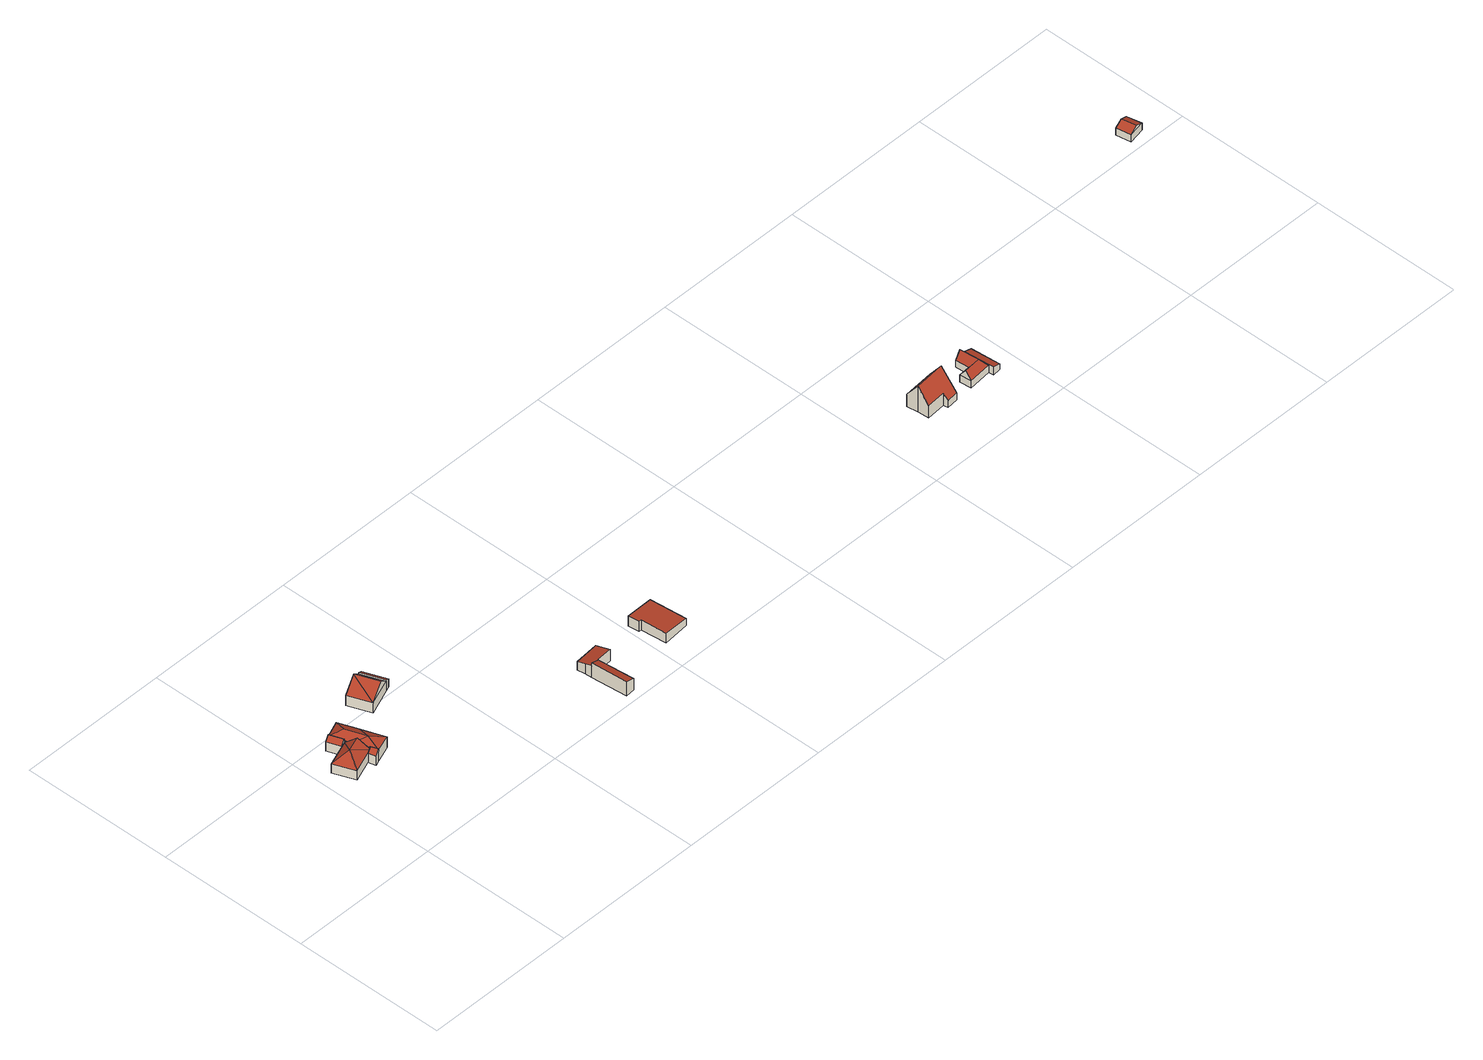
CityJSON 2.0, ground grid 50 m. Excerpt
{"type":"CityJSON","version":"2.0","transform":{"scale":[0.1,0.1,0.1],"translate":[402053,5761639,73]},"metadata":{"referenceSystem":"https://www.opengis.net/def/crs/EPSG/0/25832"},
"CityObjects":{
"building1":{"type":"Building","attributes":{"Gemeindeschluessel":"05515000","Geometrietyp2DReferenz":"3000","function":"51009_1610","roofType":"2100","measuredHeight":4.67},"geometry":[{"type":"Solid","lod":"2","boundaries":[[[[0,1,2,3]],[[4,5,1,0]],[[6,7,5,4]],[[3,2,7,6]],[[4,0,3,6]],[[1,5,7,2]]]],"semantics":{"surfaces":[{"type":"WallSurface"},{"type":"RoofSurface"},{"type":"GroundSurface"}],"values":[[0,0,0,0,1,2]]}}]},
"building2":{"type":"Building","attributes":{"Gemeindeschluessel":"05515000","Geometrietyp2DReferenz":"3000","function":"31001_1000"},"address":[{"country":"Germany","locality":"Münster","thoroughfareNumber":"49","thoroughfareName":"Vorbergweg"}],"children":["building2-1","building2-2"]},
"building2-1":{"type":"BuildingPart","attributes":{"roofType":"5000","measuredHeight":6.28},"parents":["building2"],"geometry":[{"type":"Solid","lod":"2","boundaries":[[[[8,9,10,11]],[[12,13,9,8]],[[14,15,13,12]],[[8,16,12]],[[11,17,18,16]],[[16,8,11]],[[16,18,19,14]],[[14,12,16]],[[9,13,15,20,10]],[[15,14,21,20]],[[20,21,11,10]],[[18,17,22,19]],[[19,22,21,14]],[[22,17,11,21]]]],"semantics":{"surfaces":[{"type":"WallSurface"},{"type":"RoofSurface"},{"type":"GroundSurface"},{"type":"ClosureSurface"}],"values":[[0,0,0,1,1,1,1,1,2,3,3,0,3,3]]}}]},
"building2-2":{"type":"BuildingPart","attributes":{"roofType":"3200","measuredHeight":6.26},"parents":["building2"],"geometry":[{"type":"Solid","lod":"2","boundaries":[[[[23,5,15,14,24]],[[25,1,5,23]],[[26,27,1,25]],[[28,29,27,26]],[[30,31,29,28]],[[32,33,31,30]],[[34,10,33,32]],[[11,10,34]],[[30,35,32]],[[25,36,26]],[[28,35,30]],[[26,36,35,28]],[[23,24,19,22,35,36,25]],[[17,34,32,35,22]],[[15,5,1,27,29,31,33,10,20]],[[14,19,24]],[[15,20,21,14]],[[21,22,19,14]],[[34,17,11]],[[11,21,20,10]],[[11,17,22,21]]]],"semantics":{"surfaces":[{"type":"WallSurface"},{"type":"RoofSurface"},{"type":"GroundSurface"},{"type":"ClosureSurface"}],"values":[[0,0,0,0,0,0,0,0,1,1,1,1,1,1,2,0,3,3,0,3,3]]}}]},
"building3":{"type":"Building","attributes":{"Gemeindeschluessel":"05515000","Geometrietyp2DReferenz":"3000","function":"51009_1610","roofType":"2100","measuredHeight":4.51},"geometry":[{"type":"Solid","lod":"2","boundaries":[[[[37,38,33,39]],[[40,41,38,37]],[[42,10,41,40]],[[39,33,10,42]],[[40,37,39,42]],[[38,41,10,33]]]],"semantics":{"surfaces":[{"type":"WallSurface"},{"type":"RoofSurface"},{"type":"GroundSurface"}],"values":[[0,0,0,0,1,2]]}}]},
"building4":{"type":"Building","attributes":{"Gemeindeschluessel":"05515000","Geometrietyp2DReferenz":"3000","function":"31001_1000","roofType":"3100","measuredHeight":6.79},"address":[{"country":"Germany","locality":"Münster","thoroughfareNumber":"49a","thoroughfareName":"Vorbergweg"}],"geometry":[{"type":"Solid","lod":"2","boundaries":[[[[43,44,45,46]],[[47,48,44,43]],[[49,50,48,47]],[[46,45,50,49]],[[43,51,47]],[[49,52,46]],[[46,52,51]],[[51,43,46]],[[52,49,47]],[[47,51,52]],[[44,48,50,45]]]],"semantics":{"surfaces":[{"type":"WallSurface"},{"type":"RoofSurface"},{"type":"GroundSurface"}],"values":[[0,0,0,0,0,0,1,1,1,1,2]]}}]},
"building5":{"type":"Building","attributes":{"Gemeindeschluessel":"05515000","Geometrietyp2DReferenz":"3000","function":"51009_1610","roofType":"2100","measuredHeight":4.22},"geometry":[{"type":"Solid","lod":"2","boundaries":[[[[53,54,48,55]],[[56,57,54,53]],[[58,50,57,56]],[[55,48,50,58]],[[56,53,55,58]],[[54,57,50,48]]]],"semantics":{"surfaces":[{"type":"WallSurface"},{"type":"RoofSurface"},{"type":"GroundSurface"}],"values":[[0,0,0,0,1,2]]}}]},
"building6":{"type":"Building","attributes":{"Gemeindeschluessel":"05515000","Geometrietyp2DReferenz":"3000","function":"51009_1610"},"children":["building6-1","building6-2"]},
"building6-1":{"type":"BuildingPart","attributes":{"roofType":"2100","measuredHeight":5.2},"parents":["building6"],"geometry":[{"type":"Solid","lod":"2","boundaries":[[[[59,60,61,62,63]],[[64,65,66,67]],[[63,62,65,64]],[[67,68,59,63,64]],[[61,66,65,62]],[[60,59,68]],[[66,61,60,68,67]]]],"semantics":{"surfaces":[{"type":"WallSurface"},{"type":"RoofSurface"},{"type":"GroundSurface"},{"type":"ClosureSurface"}],"values":[[0,0,0,1,2,0,3]]}}]},
"building6-2":{"type":"BuildingPart","attributes":{"roofType":"2100","measuredHeight":4.26},"parents":["building6"],"geometry":[{"type":"Solid","lod":"2","boundaries":[[[[69,70,71,72]],[[73,67,66,70,69]],[[74,75,61,60]],[[76,77,75,74]],[[72,71,77,76]],[[74,60,68,73,69,72,76]],[[70,66,61,75,77,71]],[[67,73,68]],[[66,67,68,60,61]]]],"semantics":{"surfaces":[{"type":"WallSurface"},{"type":"RoofSurface"},{"type":"GroundSurface"},{"type":"ClosureSurface"}],"values":[[0,0,0,0,0,1,2,0,3]]}}]},
"building7":{"type":"Building","attributes":{"Gemeindeschluessel":"05515000","Geometrietyp2DReferenz":"3000","function":"31001_2700","roofType":"2100","measuredHeight":3.79},"geometry":[{"type":"Solid","lod":"2","boundaries":[[[[78,79,80,81]],[[82,83,79,78]],[[84,85,83,82]],[[86,87,85,84]],[[88,89,87,86]],[[81,80,89,88]],[[86,84,82,78,81,88]],[[79,83,85,87,89,80]]]],"semantics":{"surfaces":[{"type":"WallSurface"},{"type":"RoofSurface"},{"type":"GroundSurface"}],"values":[[0,0,0,0,0,0,1,2]]}}]},
"building8":{"type":"Building","attributes":{"Gemeindeschluessel":"05515000","Geometrietyp2DReferenz":"3000","function":"31001_1000","roofType":"3100","measuredHeight":9.43},"address":[{"country":"Germany","locality":"Münster","thoroughfareNumber":"80","thoroughfareName":"Vorbergweg"}],"geometry":[{"type":"Solid","lod":"2","boundaries":[[[[90,91,92,93]],[[94,95,91,90]],[[96,97,95,94]],[[98,99,97,96]],[[100,101,99,98]],[[102,103,101,100]],[[104,105,103,102]],[[93,92,105,104]],[[98,96,94,100]],[[90,93,104,102,100,94]],[[91,95,97,99,101,103,105,92]]]],"semantics":{"surfaces":[{"type":"WallSurface"},{"type":"RoofSurface"},{"type":"GroundSurface"}],"values":[[0,0,0,0,0,0,0,0,1,1,2]]}}]},
"building9":{"type":"Building","attributes":{"Gemeindeschluessel":"05515000","Geometrietyp2DReferenz":"3000","function":"31001_2460","roofType":"5000","measuredHeight":5.1},"geometry":[{"type":"Solid","lod":"2","boundaries":[[[[106,107,108,109]],[[110,111,107,106]],[[112,113,111,110]],[[114,115,113,112]],[[116,117,115,114]],[[109,108,117,116]],[[116,114,118]],[[119,118,114,112,120]],[[120,112,110,121]],[[110,106,121]],[[120,121,106,109,119]],[[119,109,116,118]],[[107,111,113,115,117,108]]]],"semantics":{"surfaces":[{"type":"WallSurface"},{"type":"RoofSurface"},{"type":"GroundSurface"}],"values":[[0,0,0,0,0,0,0,1,1,0,1,1,2]]}}]},
"building10":{"type":"Building","attributes":{"Gemeindeschluessel":"05515000","Geometrietyp2DReferenz":"3000","function":"31001_2460","roofType":"2100","measuredHeight":3},"geometry":[{"type":"Solid","lod":"2","boundaries":[[[[122,123,124,125]],[[126,127,123,122]],[[128,129,127,126]],[[130,131,129,128]],[[125,124,131,130]],[[128,126,122,125,130]],[[123,127,129,131,124]]]],"semantics":{"surfaces":[{"type":"WallSurface"},{"type":"RoofSurface"},{"type":"GroundSurface"}],"values":[[0,0,0,0,0,1,2]]}}]},
"building11":{"type":"Building","attributes":{"Gemeindeschluessel":"05515000","Geometrietyp2DReferenz":"3000","function":"51009_1610","roofType":"3100","measuredHeight":3.82},"geometry":[{"type":"Solid","lod":"2","boundaries":[[[[132,133,134,135]],[[136,137,133,132]],[[138,139,137,136]],[[135,134,139,138]],[[132,140,136]],[[138,141,135]],[[135,141,140,132]],[[136,140,141,138]],[[133,137,139,134]]]],"semantics":{"surfaces":[{"type":"WallSurface"},{"type":"RoofSurface"},{"type":"GroundSurface"}],"values":[[0,0,0,0,0,0,1,1,2]]}}]}
},
"vertices":[
[76,439,105],[76,439,58],[60,433,58],[60,433,91],[93,395,105],[93,395,58],[77,389,91],[77,389,58],
[35,293,91],[35,293,58],[121,325,58],[121,325,91],[8,363,91],[8,363,58],[94,395,91],[94,395,58],[58,342,121],[118,334,98],[107,360,121],[97,387,98],[102,374,58],[102,374,91],[102,374,98],
[93,395,98],[94,395,98],[76,439,98],[131,460,98],[131,460,58],[155,396,98],[155,396,58],[183,322,98],[183,322,58],[130,302,98],[130,302,58],[121,325,98],[134,345,120],[108,412,120],
[112,295,91],[112,295,58],[130,302,103],[105,319,92],[105,319,58],[121,325,103],
[231,519,91],[231,519,55],[260,444,55],[260,444,91],[317,552,91],[317,552,55],[346,478,91],[346,478,55],[283,539,123],[312,464,123],
[333,558,86],[333,558,55],[317,552,97],[362,484,86],[362,484,55],[346,478,97],
[782,130,83],[782,130,74],[782,130,31],[793,10,31],[793,10,83],[823,13,73],[823,13,31],[812,133,31],[812,133,73],[810,132,74],
[863,137,74],[863,137,31],[858,186,31],[858,186,61],[812,133,74],[780,150,69],[780,150,31],[777,178,61],[777,178,31],
[1003,162,66],[1003,162,28],[1012,163,28],[1012,163,64],[999,198,66],[999,198,28],[1096,208,53],[1096,208,28],[1108,86,53],[1108,86,28],[1020,77,64],[1020,77,28],
[2163,181,55],[2163,181,11],[2226,187,11],[2226,187,55],[2160,218,105],[2160,218,11],[2156,255,55],[2156,255,11],[2258,265,55],[2258,265,11],[2262,228,105],[2262,228,11],[2267,175,35],[2267,175,11],[2228,171,35],[2228,171,11],
[2328,180,35],[2328,180,10],[2405,187,10],[2405,187,35],[2325,218,35],[2325,218,10],[2363,221,35],[2363,221,10],[2359,266,35],[2359,266,10],[2397,270,35],[2397,270,10],[2378,268,61],[2384,205,61],[2384,204,60],[2327,199,60],
[2426,272,29],[2426,272,9],[2397,270,9],[2397,270,39],[2435,174,29],[2435,174,9],[2407,171,39],[2407,171,9],[2405,187,39],[2405,187,9],
[3324,580,31],[3324,580,6],[3333,531,6],[3333,531,31],[3378,591,31],[3378,591,6],[3387,542,31],[3387,542,6],[3351,585,44],[3360,537,44]
]}
